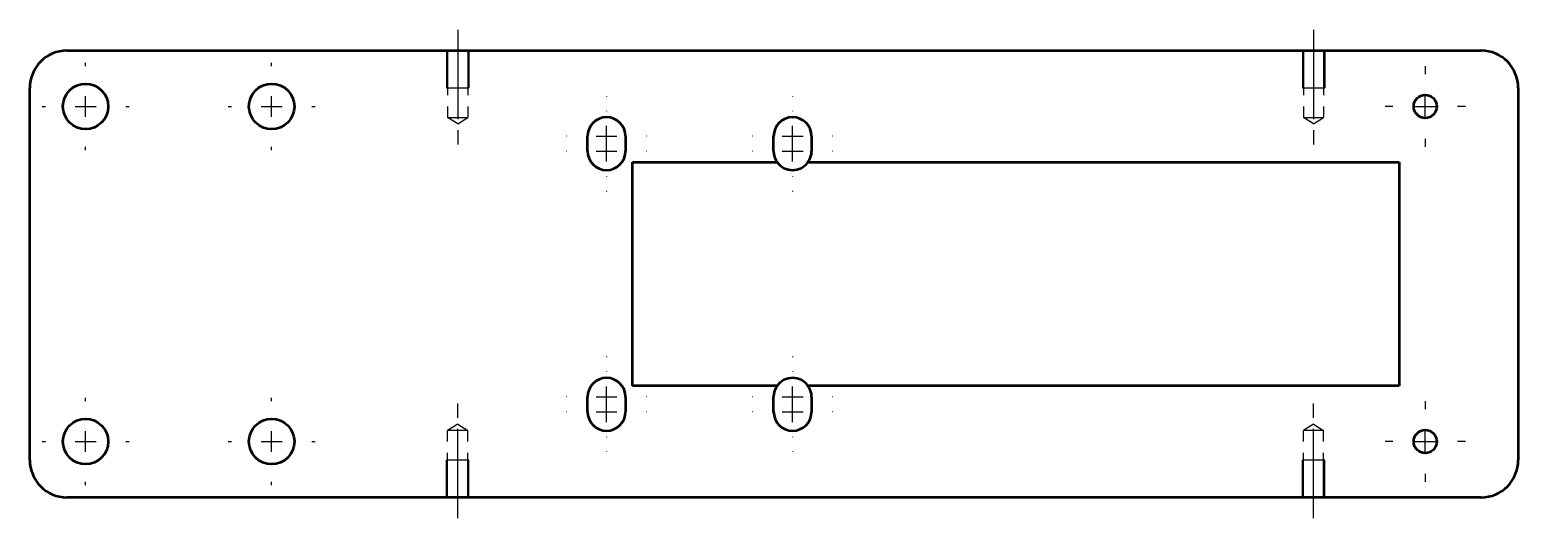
# Model space of a CAD drawing. Header units: millimetres. Extents: x 48 to 248, y 68 to 134.
import ezdxf

# ---------------------------------------------------------------- set-up
doc = ezdxf.new("R2010")
doc.units = ezdxf.units.MM
for name, pattern in [('AM_ISO02W050', [7.5, 6, -1.5]), ('AM_ISO08W050', [18, 12, -1.5, 3, -1.5]), ('VERDECKT', [9.525, 6.35, -3.175])]:
    doc.linetypes.add(name, pattern=pattern)
for name, color, linetype, lineweight in [('AM_4', 3, 'Continuous', 25), ('AM_7', 4, 'AM_ISO08W050', 25), ('AM_HID', 7, 'AM_ISO02W050', 25), ('AM_VIS', 7, 'Continuous', 50)]:
    doc.layers.add(name, color=color, linetype=linetype, lineweight=lineweight)

msp = doc.modelspace()

# ---------------------------------------------------------------- linework, layer by layer
at = {"layer": 'AM_4', "linetype": 'VERDECKT'}
for p, q in [((103.9, 130.94), (103.9, 125.94)), ((106.9, 130.94), (106.9, 125.94)), ((218.9, 130.94), (218.9, 125.94)), ((221.9, 130.94), (221.9, 125.94)), ((103.9, 125.94), (106.9, 125.94)), ((218.9, 125.94), (221.9, 125.94)), ((103.9, 70.94), (103.9, 75.94)), ((106.9, 75.94), (103.9, 75.94)), ((106.9, 70.94), (106.9, 75.94)), ((218.9, 70.94), (218.9, 75.94)), ((221.9, 75.94), (218.9, 75.94)), ((221.9, 70.94), (221.9, 75.94))]:
    msp.add_line(p, q, dxfattribs=at)
at = {"layer": 'AM_7'}
for p, q in [((105.4, 133.74), (105.4, 118.33)), ((220.4, 133.74), (220.4, 118.33)), ((55.4, 128.84), (55.4, 129.29)), ((80.4, 128.84), (80.4, 129.29)), ((235.4, 128.84), (235.4, 127.79)), ((55.4, 122.04), (55.4, 124.84)), ((80.4, 122.04), (80.4, 124.84)), ((125.4, 124.84), (125.4, 124.79)), ((150.4, 124.84), (150.4, 124.79)), ((235.4, 122.04), (235.4, 124.84)), ((49.55, 123.44), (50, 123.44)), ((54, 123.44), (56.8, 123.44)), ((60.8, 123.44), (61.25, 123.44)), ((74.55, 123.44), (75, 123.44)), ((79, 123.44), (81.8, 123.44)), ((85.8, 123.44), (86.25, 123.44)), ((125.4, 122.84), (125.4, 122.79)), ((150.4, 122.84), (150.4, 122.79)), ((231.05, 123.44), (230, 123.44)), ((234, 123.44), (236.8, 123.44)), ((240.8, 123.44), (239.75, 123.44)), ((125.4, 118.04), (125.4, 120.84)), ((150.4, 118.04), (150.4, 120.84)), ((55.4, 117.59), (55.4, 118.04)), ((80.4, 117.59), (80.4, 118.04)), ((120.05, 119.44), (120, 119.44)), ((124, 119.44), (126.8, 119.44)), ((125.4, 116.04), (125.4, 118.84)), ((130.8, 119.44), (130.75, 119.44)), ((145.05, 119.44), (145, 119.44)), ((149, 119.44), (151.8, 119.44)), ((150.4, 116.04), (150.4, 118.84)), ((155.8, 119.44), (155.75, 119.44)), ((235.4, 119.09), (235.4, 118.04)), ((120.05, 117.44), (120, 117.44)), ((124, 117.44), (126.8, 117.44)), ((130.8, 117.44), (130.75, 117.44)), ((145.05, 117.44), (145, 117.44)), ((149, 117.44), (151.8, 117.44)), ((155.8, 117.44), (155.75, 117.44)), ((125.4, 114.09), (125.4, 114.04)), ((150.4, 114.09), (150.4, 114.04)), ((125.4, 112.09), (125.4, 112.04)), ((150.4, 112.09), (150.4, 112.04)), ((125.4, 89.84), (125.4, 89.79)), ((150.4, 89.84), (150.4, 89.79)), ((125.4, 87.84), (125.4, 87.79)), ((150.4, 87.84), (150.4, 87.79)), ((55.4, 83.84), (55.4, 84.29)), ((80.4, 83.84), (80.4, 84.29)), ((120.05, 84.44), (120, 84.44)), ((124, 84.44), (126.8, 84.44)), ((125.4, 83.04), (125.4, 85.84)), ((130.8, 84.44), (130.75, 84.44)), ((145.05, 84.44), (145, 84.44)), ((149, 84.44), (151.8, 84.44)), ((150.4, 83.04), (150.4, 85.84)), ((155.8, 84.44), (155.75, 84.44)), ((105.4, 68.14), (105.4, 83.55)), ((120.05, 82.44), (120, 82.44)), ((124, 82.44), (126.8, 82.44)), ((125.4, 81.04), (125.4, 83.84)), ((130.8, 82.44), (130.75, 82.44)), ((145.05, 82.44), (145, 82.44)), ((149, 82.44), (151.8, 82.44)), ((150.4, 81.04), (150.4, 83.84)), ((155.8, 82.44), (155.75, 82.44)), ((220.4, 68.14), (220.4, 83.55)), ((235.4, 83.84), (235.4, 82.79)), ((49.55, 78.44), (50, 78.44)), ((54, 78.44), (56.8, 78.44)), ((55.4, 77.04), (55.4, 79.84)), ((60.8, 78.44), (61.25, 78.44)), ((74.55, 78.44), (75, 78.44)), ((79, 78.44), (81.8, 78.44)), ((80.4, 77.04), (80.4, 79.84)), ((85.8, 78.44), (86.25, 78.44)), ((125.4, 79.09), (125.4, 79.04)), ((150.4, 79.09), (150.4, 79.04)), ((231.05, 78.44), (230, 78.44)), ((234, 78.44), (236.8, 78.44)), ((235.4, 77.04), (235.4, 79.84)), ((240.8, 78.44), (239.75, 78.44)), ((125.4, 77.09), (125.4, 77.04)), ((150.4, 77.09), (150.4, 77.04)), ((235.4, 74.09), (235.4, 73.04)), ((55.4, 72.59), (55.4, 73.04)), ((80.4, 72.59), (80.4, 73.04))]:
    msp.add_line(p, q, dxfattribs=at)
at = {"layer": 'AM_HID'}
for p, q in [((104.05, 130.94), (104.05, 121.94)), ((106.75, 130.94), (106.75, 121.94)), ((219.05, 130.94), (219.05, 121.94)), ((221.75, 130.94), (221.75, 121.94)), ((104.05, 121.94), (105.4, 121.94)), ((105.4, 121.13), (104.05, 121.94)), ((105.4, 121.94), (106.75, 121.94)), ((105.4, 121.13), (106.75, 121.94)), ((219.05, 121.94), (220.4, 121.94)), ((220.4, 121.13), (219.05, 121.94)), ((220.4, 121.94), (221.75, 121.94)), ((220.4, 121.13), (221.75, 121.94)), ((105.4, 80.75), (104.05, 79.94)), ((105.4, 80.75), (106.75, 79.94)), ((220.4, 80.75), (219.05, 79.94)), ((220.4, 80.75), (221.75, 79.94)), ((106.75, 79.94), (104.05, 79.94)), ((104.05, 70.94), (104.05, 79.94)), ((106.75, 70.94), (106.75, 79.94)), ((221.75, 79.94), (219.05, 79.94)), ((219.05, 70.94), (219.05, 79.94)), ((221.75, 70.94), (221.75, 79.94))]:
    msp.add_line(p, q, dxfattribs=at)
at = {"layer": 'AM_VIS'}
for p, q in [((52.9, 130.94), (242.9, 130.94)), ((47.9, 75.94), (47.9, 125.94)), ((247.9, 125.94), (247.9, 75.94)), ((122.85, 117.44), (122.85, 119.44)), ((127.95, 119.44), (127.95, 117.44)), ((147.85, 117.44), (147.85, 119.44)), ((152.95, 119.44), (152.95, 117.44)), ((128.9, 115.94), (148.34, 115.94)), ((128.9, 85.94), (128.9, 115.94)), ((152.46, 115.94), (231.9, 115.94)), ((231.9, 115.94), (231.9, 85.94)), ((122.85, 82.44), (122.85, 84.44)), ((127.95, 84.44), (127.95, 82.44)), ((148.34, 85.94), (128.9, 85.94)), ((147.85, 82.44), (147.85, 84.44)), ((231.9, 85.94), (152.46, 85.94)), ((152.95, 84.44), (152.95, 82.44)), ((242.9, 70.94), (52.9, 70.94))]:
    msp.add_line(p, q, dxfattribs=at)
for centre, radius in [((55.4, 123.44), 3.05), ((80.4, 123.44), 3.05), ((235.4, 123.44), 1.55), ((55.4, 78.44), 3.05), ((80.4, 78.44), 3.05), ((235.4, 78.44), 1.55)]:
    msp.add_circle(centre, radius, dxfattribs=at)
for centre, radius, start, end in [((52.9, 125.94), 5, 90, 180), ((242.9, 125.94), 5, 0, 90), ((125.4, 119.44), 2.55, 0, 180), ((150.4, 119.44), 2.55, 0, 180), ((125.4, 117.44), 2.55, 180, 0), ((150.4, 117.44), 2.55, 180, 216.0319), ((150.4, 117.44), 2.55, 323.9681, 0), ((150.4, 117.44), 2.55, 216.0319, 323.9681), ((125.4, 84.44), 2.55, 360, 180), ((150.4, 84.44), 2.55, 36.0319, 143.9681), ((150.4, 84.44), 2.55, 143.9681, 180), ((150.4, 84.44), 2.55, 0, 36.0319), ((125.4, 82.44), 2.55, 180, 0), ((150.4, 82.44), 2.55, 180, 0), ((52.9, 75.94), 5, 180, 270), ((242.9, 75.94), 5, 270, 0)]:
    msp.add_arc(centre, radius, start, end, dxfattribs=at)

doc.saveas('drawing.dxf')
